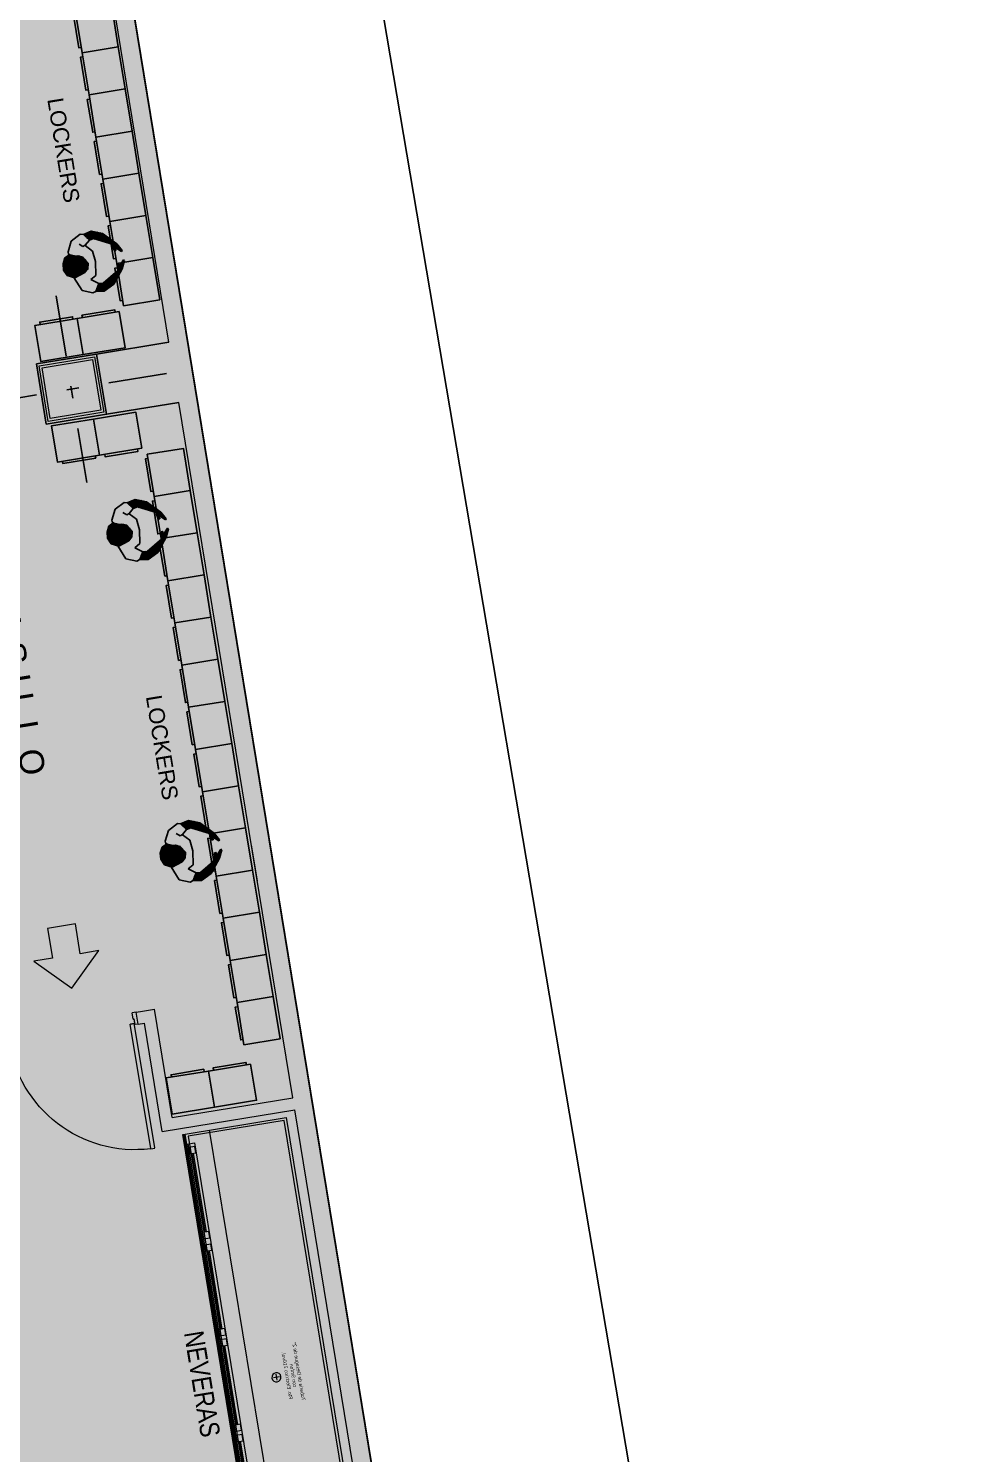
# Model space of a CAD drawing. Header units: metres. Extents: x 2 to 659295185, y -28 to 1124222152.
# Drawn here: x 655574.24 to 655581.95, y 1126613.76 to 1126625.43 of the extents above; entities that cross this region are included whole.
import ezdxf

# ---------------------------------------------------------------- set-up
doc = ezdxf.new("R2010")
doc.units = ezdxf.units.M
doc.header["$MEASUREMENT"] = 0
for name, pattern in [('CCSM_C1_CUERPO BJ$0$CONTINUA', [0]), ('CCSM_C1_CUERPO HP$0$CONTINUA', [0]), ('CCSM_XREF_ESTRUCTURA15$0$DASHDOT', [1, 0.5, -0.25, 0, -0.25]), ('CONTINUA', [0]), ('DASHDOT', [1, 0.5, -0.25, 0, -0.25])]:
    doc.linetypes.add(name, pattern=pattern)
doc.layers.get('0').update_dxf_attribs({"linetype": 'CONTINUOUS'})
for name, color, linetype, lineweight in [('0-ESCALERAS', 100, 'CONTINUOUS', 9), ('LC-EQUIPOS', 12, 'CONTINUOUS', 13), ('LC-PUERTAS', 12, 'CONTINUOUS', 9), ('LC-TEXTOS', 12, 'CONTINUOUS', 13), ('LOCALES ASIGNADOS', 41, 'DASHDOT', 0)]:
    doc.layers.add(name, color=color, linetype=linetype, lineweight=lineweight)
for name, color, linetype in [('A-PARED', 2, 'CONTINUA'), ('CCSM_C1_CUERPO BJ$0$A-PARED', 2, 'CCSM_C1_CUERPO BJ$0$CONTINUA'), ('CCSM_C1_CUERPO HP$0$A-PARED', 2, 'CCSM_C1_CUERPO HP$0$CONTINUA'), ('E-CB-COLUMNA', 2, 'CONTINUOUS'), ('E-eje columna', 9, 'CCSM_XREF_ESTRUCTURA15$0$DASHDOT'), ('PA', 2, 'CONTINUOUS'), ('Parcelas', 140, 'CONTINUOUS'), ('TEXT', 5, 'CONTINUOUS'), ('VENENO', 9, 'CONTINUOUS')]:
    doc.layers.add(name, color=color, linetype=linetype)
doc.styles.add('A', font='arial.ttf')
doc.styles.add('LAURA', font='ARIALN.TTF')
doc.styles.get("Standard").update_dxf_attribs({"font": 'tahoma.ttf'})

# ---------------------------------------------------------------- blocks, each defined once
blk = doc.blocks.new('NEVERA 5')
for p, q in [((2.083, -0.424), (2.033, -0.424)), ((2.058, -0.399), (2.058, -0.449)), ((0, -0.637), (4.145, -0.637)), ((0.135, -0.798), (0.787, -0.798)), ((0.135, -0.808), (0.787, -0.808)), ((0.938, -0.798), (1.59, -0.798)), ((0.938, -0.808), (1.59, -0.808)), ((1.725, -0.798), (2.383, -0.798)), ((1.725, -0.808), (2.383, -0.808)), ((2.518, -0.798), (3.171, -0.798)), ((2.518, -0.808), (3.171, -0.808)), ((3.326, -0.798), (3.979, -0.798)), ((3.326, -0.808), (3.979, -0.808))]:
    blk.add_line(p, q)
for points in [[(4.145, -0.839), (4.145, 0), (0, 0), (0, -0.839)], [(4.062, -0.839), (4.062, -0.777), (0.062, -0.777), (0.062, -0.839)], [(0, -0.839), (0, -0.86), (4.145, -0.86), (4.145, -0.839)], [(0, -0.839), (4.145, -0.839)], [(0, -0.844), (4.145, -0.844)], [(0, -0.85), (4.145, -0.85)], [(0, -0.855), (4.145, -0.855)], [(0.062, -0.829), (4.062, -0.829)], [(0.083, -0.829), (0.083, -0.839)]]:
    blk.add_lwpolyline(points)
for points in [[(0.021, -0.021), (4.124, -0.021), (4.124, -0.819), (0.021, -0.819)], [(0.021, -0.021), (4.124, -0.021), (4.124, -0.819), (0.021, -0.819)], [(0.083, -0.777), (0.135, -0.777), (0.135, -0.829), (0.083, -0.829)], [(0.787, -0.777), (0.839, -0.777), (0.839, -0.829), (0.787, -0.829)], [(0.886, -0.777), (0.938, -0.777), (0.938, -0.829), (0.886, -0.829)], [(1.59, -0.777), (1.642, -0.777), (1.642, -0.829), (1.59, -0.829)], [(1.676, -0.777), (1.728, -0.777), (1.728, -0.829), (1.676, -0.829)], [(2.383, -0.777), (2.435, -0.777), (2.435, -0.829), (2.383, -0.829)], [(2.469, -0.777), (2.52, -0.777), (2.52, -0.829), (2.469, -0.829)], [(3.171, -0.777), (3.222, -0.777), (3.222, -0.829), (3.171, -0.829)], [(3.274, -0.777), (3.326, -0.777), (3.326, -0.829), (3.274, -0.829)], [(3.979, -0.777), (4.031, -0.777), (4.031, -0.829), (3.979, -0.829)], [(0.798, -0.829), (0.829, -0.829), (0.829, -0.855), (0.798, -0.855)], [(0.896, -0.829), (0.927, -0.829), (0.927, -0.855), (0.896, -0.855)], [(1.601, -0.829), (1.632, -0.829), (1.632, -0.855), (1.601, -0.855)], [(1.686, -0.829), (1.717, -0.829), (1.717, -0.855), (1.686, -0.855)], [(2.393, -0.829), (2.425, -0.829), (2.425, -0.855), (2.393, -0.855)], [(2.479, -0.829), (2.51, -0.829), (2.51, -0.855), (2.479, -0.855)], [(3.181, -0.829), (3.212, -0.829), (3.212, -0.855), (3.181, -0.855)], [(3.285, -0.829), (3.316, -0.829), (3.316, -0.855), (3.285, -0.855)], [(3.989, -0.829), (4.02, -0.829), (4.02, -0.855), (3.989, -0.855)]]:
    blk.add_lwpolyline(points, close=True)
blk.add_ellipse((2.058, -0.424), major_axis=(0.0264, 0.0264), ratio=1, start_param=2.356194488784884, end_param=8.63937979596447)
for s, p in [('Tuberia de Desague de 2" ', (1.836, -0.25)), ('Pto. Electrico 110vol.', (1.862, -0.35)), ('con Sinfon', (1.953, -0.3))]:
    blk.add_text(s, height=0.03).set_placement(p)
blk = doc.blocks.new('NEVERA DE HELADOS')
for p, q in [((1780.487, 762.063), (1780.137, 762.063)), ((1780.487, 762.06), (1780.137, 762.06)), ((1780.487, 762.056), (1780.137, 762.056)), ((1780.137, 762.053), (1780.487, 762.053)), ((1780.151, 762.038), (1780.822, 762.038)), ((1780.191, 762.053), (1780.191, 762.013)), ((1780.191, 762.013), (1780.191, 762.053)), ((1780.191, 762.049), (1780.191, 762.013)), ((1780.191, 762.013), (1780.191, 762.049)), ((1780.191, 762.049), (1780.191, 762.013)), ((1780.191, 762.013), (1780.191, 762.049)), ((1780.191, 762.049), (1780.191, 762.013)), ((1780.191, 762.013), (1780.487, 762.013)), ((1780.191, 762.013), (1780.487, 762.013)), ((1780.191, 762.013), (1780.487, 762.013)), ((1780.487, 762.013), (1780.191, 762.013)), ((1780.191, 762.013), (1780.487, 762.013)), ((1780.487, 762.013), (1780.191, 762.013)), ((1780.487, 762.013), (1780.191, 762.013)), ((1780.212, 762.013), (1780.244, 762.013)), ((1780.226, 762.013), (1780.226, 762.049)), ((1780.226, 762.049), (1780.226, 762.013)), ((1780.226, 762.013), (1780.226, 762.049)), ((1780.226, 762.035), (1780.226, 762.027)), ((1780.487, 762.035), (1780.226, 762.035)), ((1780.226, 762.035), (1780.226, 762.027)), ((1780.226, 762.035), (1780.487, 762.035)), ((1780.487, 762.027), (1780.226, 762.027)), ((1780.226, 762.027), (1780.487, 762.027)), ((1780.487, 762.013), (1780.226, 762.013)), ((1780.226, 762.013), (1780.487, 762.013)), ((1780.487, 762.013), (1780.226, 762.013)), ((1780.487, 762.063), (1780.837, 762.063)), ((1780.487, 762.06), (1780.837, 762.06)), ((1780.487, 762.056), (1780.837, 762.056)), ((1780.837, 762.053), (1780.487, 762.053)), ((1780.822, 762.038), (1780.487, 762.038)), ((1780.487, 762.035), (1780.747, 762.035)), ((1780.747, 762.035), (1780.487, 762.035)), ((1780.487, 762.027), (1780.747, 762.027)), ((1780.747, 762.027), (1780.487, 762.027)), ((1780.783, 762.013), (1780.487, 762.013)), ((1780.487, 762.013), (1780.747, 762.013)), ((1780.783, 762.013), (1780.487, 762.013)), ((1780.783, 762.013), (1780.487, 762.013)), ((1780.487, 762.013), (1780.783, 762.013)), ((1780.783, 762.013), (1780.487, 762.013)), ((1780.487, 762.013), (1780.783, 762.013)), ((1780.747, 762.013), (1780.487, 762.013)), ((1780.487, 762.013), (1780.783, 762.013)), ((1780.487, 762.013), (1780.747, 762.013)), ((1780.761, 762.013), (1780.729, 762.013)), ((1780.747, 762.013), (1780.747, 762.049)), ((1780.747, 762.049), (1780.747, 762.013)), ((1780.747, 762.013), (1780.747, 762.049)), ((1780.747, 762.035), (1780.747, 762.027)), ((1780.747, 762.035), (1780.747, 762.027)), ((1780.783, 762.053), (1780.783, 762.013)), ((1780.783, 762.013), (1780.783, 762.053)), ((1780.783, 762.049), (1780.783, 762.013)), ((1780.783, 762.013), (1780.783, 762.049)), ((1780.783, 762.049), (1780.783, 762.013)), ((1780.783, 762.013), (1780.783, 762.049)), ((1780.783, 762.049), (1780.783, 762.013)), ((1780.137, 761.912), (1780.487, 761.912)), ((1780.837, 761.912), (1780.487, 761.912)), ((1780.487, 761.7), (1780.487, 761.734)), ((1780.504, 761.717), (1780.469, 761.717))]:
    blk.add_line(p, q)
for points in [[(1780.137, 762.053), (1780.137, 762.067), (1780.487, 762.067)], [(1780.137, 762.053), (1780.137, 761.367), (1780.487, 761.367)], [(1780.487, 761.381), (1780.151, 761.381), (1780.151, 762.038), (1780.487, 762.038)], [(1780.487, 762.049), (1780.226, 762.049)], [(1780.837, 762.053), (1780.837, 762.067), (1780.487, 762.067)], [(1780.837, 762.053), (1780.837, 761.367), (1780.487, 761.367)], [(1780.487, 762.049), (1780.747, 762.049)], [(1780.487, 761.381), (1780.822, 761.381), (1780.822, 762.038), (1780.487, 762.038)]]:
    blk.add_lwpolyline(points)
for points in [[(1780.191, 762.013), (1780.226, 762.013), (1780.226, 762.049), (1780.191, 762.049)], [(1780.783, 762.013), (1780.747, 762.013), (1780.747, 762.049), (1780.783, 762.049)]]:
    blk.add_lwpolyline(points, close=True)
at = {"extrusion": (0, 0, -1)}
blk.add_ellipse((1780.487, 761.717), major_axis=(-0.0183, 0.0183), ratio=1, start_param=4.712389, end_param=10.995574, dxfattribs=at)
blk = doc.blocks.new('A$C1E1D4406')
for name, p, rotation in [('NEVERA 5', (-0.86, -4.27), 89.99999909286551), ('NEVERA DE HELADOS', (-762.064, 1775.692), 270), ('NEVERA DE HELADOS', (-762.064, 1774.971), 270)]:
    blk.add_blockref(name, p, dxfattribs=dict(rotation=rotation))
blk = doc.blocks.new('sqdq')
at = {"color": 12}
blk.add_lwpolyline([(660769.716, 1123893.016), (660770.066, 1123893.016), (660770.066, 1123893.316), (660769.716, 1123893.316)], close=True, dxfattribs=at)
blk.add_lwpolyline([(660770.023, 1123893.016), (660770.023, 1123892.996), (660769.751, 1123892.996), (660769.751, 1123893.016)], dxfattribs=at)
blk = doc.blocks.new('678')
at = {"layer": 'VENENO', "color": 12}
for p, q in [((660788.558, 1123921.359), (660788.539, 1123921.319)), ((660788.541, 1123921.324), (660788.606, 1123921.382)), ((660788.543, 1123921.31), (660788.624, 1123921.383)), ((660788.672, 1123921.186), (660788.544, 1123921.329)), ((660788.547, 1123921.299), (660788.642, 1123921.385)), ((660788.681, 1123921.193), (660788.549, 1123921.34)), ((660788.552, 1123921.289), (660788.659, 1123921.384)), ((660788.689, 1123921.201), (660788.554, 1123921.351)), ((660788.555, 1123921.351), (660788.569, 1123921.365)), ((660788.557, 1123921.278), (660788.67, 1123921.379)), ((660788.604, 1123921.382), (660788.558, 1123921.359)), ((660788.559, 1123921.25), (660788.693, 1123921.369)), ((660788.56, 1123921.265), (660788.681, 1123921.374)), ((660788.696, 1123921.21), (660788.561, 1123921.36)), ((660788.564, 1123921.239), (660788.704, 1123921.364)), ((660788.569, 1123921.228), (660788.71, 1123921.354)), ((660788.704, 1123921.218), (660788.571, 1123921.366)), ((660788.574, 1123921.217), (660788.715, 1123921.344)), ((660788.581, 1123921.209), (660788.72, 1123921.333)), ((660788.708, 1123921.23), (660788.582, 1123921.371)), ((660788.712, 1123921.243), (660788.592, 1123921.376)), ((660788.716, 1123921.255), (660788.603, 1123921.381)), ((660788.655, 1123921.386), (660788.604, 1123921.382)), ((660788.72, 1123921.267), (660788.616, 1123921.383)), ((660788.725, 1123921.279), (660788.63, 1123921.384)), ((660788.729, 1123921.291), (660788.645, 1123921.385)), ((660788.705, 1123921.364), (660788.655, 1123921.386)), ((660788.733, 1123921.303), (660788.662, 1123921.383)), ((660788.718, 1123921.337), (660788.687, 1123921.372)), ((660788.734, 1123921.305), (660788.705, 1123921.364)), ((660788.388, 1123921.205), (660788.431, 1123921.286)), ((660788.431, 1123921.286), (660788.515, 1123921.326)), ((660788.466, 1123921.227), (660788.49, 1123921.2)), ((660788.515, 1123921.326), (660788.537, 1123921.325)), ((660788.541, 1123921.316), (660788.532, 1123921.325)), ((660788.537, 1123921.325), (660788.56, 1123921.27)), ((660788.537, 1123921.32), (660788.538, 1123921.321)), ((660788.659, 1123921.183), (660788.541, 1123921.316)), ((660788.647, 1123921.181), (660788.554, 1123921.284)), ((660788.557, 1123921.263), (660788.56, 1123921.265)), ((660788.56, 1123921.27), (660788.559, 1123921.251)), ((660788.559, 1123921.251), (660788.576, 1123921.212)), ((660788.634, 1123921.178), (660788.56, 1123921.261)), ((660788.605, 1123921.194), (660788.564, 1123921.239)), ((660788.576, 1123921.212), (660788.631, 1123921.177)), ((660788.591, 1123921.202), (660788.725, 1123921.323)), ((660788.601, 1123921.196), (660788.73, 1123921.312)), ((660788.611, 1123921.19), (660788.731, 1123921.298)), ((660788.621, 1123921.184), (660788.724, 1123921.276)), ((660788.627, 1123921.22), (660788.648, 1123921.238)), ((660788.631, 1123921.178), (660788.716, 1123921.254)), ((660788.652, 1123921.182), (660788.709, 1123921.232)), ((660788.66, 1123921.25), (660788.681, 1123921.268)), ((660788.676, 1123921.187), (660788.703, 1123921.218)), ((660788.694, 1123921.28), (660788.715, 1123921.299)), ((660788.703, 1123921.218), (660788.719, 1123921.261)), ((660788.719, 1123921.261), (660788.734, 1123921.305)), ((660788.727, 1123921.31), (660788.73, 1123921.313)), ((660788.845, 1123921.264), (660788.73, 1123921.313)), ((660788.845, 1123921.263), (660788.844, 1123921.264)), ((660788.878, 1123921.179), (660788.845, 1123921.264)), ((660788.394, 1123921.179), (660788.378, 1123921.112)), ((660788.502, 1123920.974), (660788.378, 1123921.113)), ((660788.378, 1123921.112), (660788.411, 1123921.022)), ((660788.379, 1123921.109), (660788.428, 1123921.153)), ((660788.38, 1123921.122), (660788.421, 1123921.159)), ((660788.489, 1123921.003), (660788.381, 1123921.123)), ((660788.383, 1123921.1), (660788.436, 1123921.148)), ((660788.475, 1123921.032), (660788.383, 1123921.134)), ((660788.384, 1123921.137), (660788.414, 1123921.164)), ((660788.461, 1123921.061), (660788.386, 1123921.145)), ((660788.386, 1123921.091), (660788.443, 1123921.142)), ((660788.387, 1123921.153), (660788.406, 1123921.17)), ((660788.394, 1123921.179), (660788.388, 1123921.205)), ((660788.447, 1123921.089), (660788.388, 1123921.155)), ((660788.389, 1123921.082), (660788.447, 1123921.134)), ((660788.391, 1123921.168), (660788.399, 1123921.175)), ((660788.442, 1123921.109), (660788.391, 1123921.166)), ((660788.444, 1123921.12), (660788.393, 1123921.177)), ((660788.393, 1123921.073), (660788.444, 1123921.119)), ((660788.448, 1123921.138), (660788.394, 1123921.179)), ((660788.396, 1123921.063), (660788.441, 1123921.104)), ((660788.399, 1123921.054), (660788.445, 1123921.095)), ((660788.447, 1123921.131), (660788.422, 1123921.158)), ((660788.441, 1123921.103), (660788.448, 1123921.138)), ((660788.51, 1123920.959), (660788.441, 1123921.103)), ((660788.484, 1123921.179), (660788.448, 1123921.138)), ((660788.49, 1123921.2), (660788.484, 1123921.179)), ((660788.485, 1123921.178), (660788.54, 1123921.126)), ((660788.54, 1123921.126), (660788.628, 1123921.117)), ((660788.741, 1123921.133), (660788.628, 1123921.117)), ((660788.631, 1123921.177), (660788.676, 1123921.187)), ((660788.675, 1123921.187), (660788.681, 1123921.193)), ((660788.741, 1123921.133), (660788.767, 1123921.178)), ((660788.757, 1123920.988), (660788.877, 1123921.097)), ((660788.767, 1123921.178), (660788.81, 1123921.118)), ((660788.773, 1123921.016), (660788.876, 1123921.108)), ((660788.786, 1123921.151), (660788.787, 1123921.151)), ((660788.79, 1123921.043), (660788.875, 1123921.118)), ((660788.807, 1123921.07), (660788.873, 1123921.129)), ((660788.81, 1123921.118), (660788.87, 1123921.154)), ((660788.812, 1123921.111), (660788.84, 1123921.136)), ((660788.815, 1123921.083), (660788.812, 1123921.119)), ((660788.864, 1123921.056), (660788.812, 1123921.115)), ((660788.813, 1123921.1), (660788.87, 1123921.151)), ((660788.86, 1123921.048), (660788.813, 1123921.099)), ((660788.814, 1123921.089), (660788.872, 1123921.14)), ((660788.869, 1123921.065), (660788.817, 1123921.122)), ((660788.873, 1123921.074), (660788.825, 1123921.127)), ((660788.877, 1123921.082), (660788.833, 1123921.132)), ((660788.877, 1123921.096), (660788.841, 1123921.136)), ((660788.875, 1123921.111), (660788.849, 1123921.141)), ((660788.873, 1123921.127), (660788.857, 1123921.146)), ((660788.871, 1123921.143), (660788.865, 1123921.15)), ((660788.87, 1123921.154), (660788.878, 1123921.179)), ((660788.87, 1123921.154), (660788.879, 1123921.086)), ((660788.564, 1123920.892), (660788.386, 1123921.09)), ((660788.539, 1123920.907), (660788.394, 1123921.068)), ((660788.403, 1123921.045), (660788.449, 1123921.087)), ((660788.514, 1123920.921), (660788.403, 1123921.045)), ((660788.406, 1123921.036), (660788.453, 1123921.078)), ((660788.409, 1123921.027), (660788.457, 1123921.07)), ((660788.413, 1123921.02), (660788.411, 1123921.022)), ((660788.411, 1123921.022), (660788.514, 1123920.921)), ((660788.414, 1123921.019), (660788.461, 1123921.061)), ((660788.42, 1123921.013), (660788.465, 1123921.053)), ((660788.427, 1123921.006), (660788.469, 1123921.044)), ((660788.433, 1123921), (660788.473, 1123921.036)), ((660788.44, 1123920.994), (660788.477, 1123921.027)), ((660788.446, 1123920.988), (660788.481, 1123921.019)), ((660788.452, 1123920.981), (660788.485, 1123921.011)), ((660788.459, 1123920.975), (660788.489, 1123921.002)), ((660788.465, 1123920.969), (660788.493, 1123920.994)), ((660788.472, 1123920.962), (660788.497, 1123920.985)), ((660788.478, 1123920.956), (660788.501, 1123920.977)), ((660788.671, 1123920.887), (660788.868, 1123921.064)), ((660788.697, 1123920.898), (660788.857, 1123921.043)), ((660788.723, 1123920.91), (660788.847, 1123921.021)), ((660788.836, 1123920.999), (660788.723, 1123920.91)), ((660788.731, 1123920.947), (660788.815, 1123921.083)), ((660788.74, 1123920.961), (660788.879, 1123921.086)), ((660788.777, 1123920.952), (660788.751, 1123920.98)), ((660788.784, 1123920.958), (660788.756, 1123920.988)), ((660788.791, 1123920.963), (660788.761, 1123920.996)), ((660788.798, 1123920.969), (660788.766, 1123921.004)), ((660788.805, 1123920.974), (660788.771, 1123921.012)), ((660788.812, 1123920.98), (660788.776, 1123921.02)), ((660788.819, 1123920.986), (660788.781, 1123921.028)), ((660788.826, 1123920.991), (660788.786, 1123921.036)), ((660788.833, 1123920.997), (660788.791, 1123921.044)), ((660788.838, 1123921.004), (660788.796, 1123921.052)), ((660788.843, 1123921.013), (660788.801, 1123921.06)), ((660788.847, 1123921.022), (660788.806, 1123921.068)), ((660788.851, 1123921.03), (660788.811, 1123921.076)), ((660788.856, 1123921.039), (660788.815, 1123921.084)), ((660788.879, 1123921.086), (660788.836, 1123920.999)), ((660788.836, 1123920.999), (660788.836, 1123920.999)), ((660788.485, 1123920.95), (660788.505, 1123920.968)), ((660788.491, 1123920.943), (660788.509, 1123920.96)), ((660788.498, 1123920.937), (660788.522, 1123920.959)), ((660788.504, 1123920.931), (660788.533, 1123920.957)), ((660788.529, 1123920.958), (660788.51, 1123920.959)), ((660788.51, 1123920.924), (660788.544, 1123920.955)), ((660788.514, 1123920.921), (660788.576, 1123920.886)), ((660788.579, 1123920.889), (660788.516, 1123920.959)), ((660788.518, 1123920.919), (660788.54, 1123920.939)), ((660788.526, 1123920.914), (660788.546, 1123920.932)), ((660788.543, 1123920.943), (660788.529, 1123920.958)), ((660788.566, 1123920.95), (660788.529, 1123920.958)), ((660788.582, 1123920.892), (660788.534, 1123920.945)), ((660788.534, 1123920.945), (660788.566, 1123920.937)), ((660788.534, 1123920.909), (660788.552, 1123920.925)), ((660788.542, 1123920.905), (660788.558, 1123920.919)), ((660788.558, 1123920.939), (660788.544, 1123920.955)), ((660788.544, 1123920.943), (660788.555, 1123920.952)), ((660788.551, 1123920.9), (660788.564, 1123920.912)), ((660788.555, 1123920.94), (660788.566, 1123920.95)), ((660788.566, 1123920.944), (660788.559, 1123920.951)), ((660788.559, 1123920.895), (660788.57, 1123920.905)), ((660788.565, 1123920.937), (660788.566, 1123920.938)), ((660788.566, 1123920.942), (660788.566, 1123920.95)), ((660788.566, 1123920.937), (660788.566, 1123920.942)), ((660788.567, 1123920.891), (660788.576, 1123920.899)), ((660788.575, 1123920.886), (660788.582, 1123920.892)), ((660788.576, 1123920.886), (660788.582, 1123920.892)), ((660788.652, 1123920.888), (660788.705, 1123920.936)), ((660788.658, 1123920.882), (660788.652, 1123920.888)), ((660788.658, 1123920.881), (660788.652, 1123920.888)), ((660788.655, 1123920.885), (660788.725, 1123920.948)), ((660788.723, 1123920.91), (660788.658, 1123920.881)), ((660788.667, 1123920.885), (660788.659, 1123920.894)), ((660788.676, 1123920.889), (660788.666, 1123920.9)), ((660788.684, 1123920.893), (660788.672, 1123920.906)), ((660788.705, 1123920.936), (660788.673, 1123920.931)), ((660788.673, 1123920.931), (660788.674, 1123920.936)), ((660788.674, 1123920.931), (660788.673, 1123920.932)), ((660788.674, 1123920.944), (660788.712, 1123920.948)), ((660788.674, 1123920.938), (660788.681, 1123920.945)), ((660788.674, 1123920.936), (660788.674, 1123920.944)), ((660788.685, 1123920.933), (660788.675, 1123920.944)), ((660788.693, 1123920.897), (660788.679, 1123920.912)), ((660788.681, 1123920.933), (660788.697, 1123920.947)), ((660788.695, 1123920.935), (660788.686, 1123920.945)), ((660788.702, 1123920.9), (660788.686, 1123920.918)), ((660788.711, 1123920.904), (660788.692, 1123920.924)), ((660788.704, 1123920.934), (660788.696, 1123920.935)), ((660788.697, 1123920.935), (660788.712, 1123920.948)), ((660788.727, 1123920.913), (660788.697, 1123920.947)), ((660788.719, 1123920.908), (660788.699, 1123920.93)), ((660788.734, 1123920.918), (660788.708, 1123920.948)), ((660788.712, 1123920.948), (660788.731, 1123920.947)), ((660788.741, 1123920.924), (660788.72, 1123920.948)), ((660788.748, 1123920.93), (660788.732, 1123920.948)), ((660788.755, 1123920.935), (660788.737, 1123920.956)), ((660788.762, 1123920.941), (660788.742, 1123920.964)), ((660788.769, 1123920.946), (660788.747, 1123920.972))]:
    blk.add_line(p, q, dxfattribs=at)
blk = doc.blocks.new('4444')
at = {"layer": 'LC-PUERTAS', "color": 30, "ltscale": 6}
for p, q in [((474.368, -449.745), (474.368, -449.771)), ((474.368, -449.771), (474.415, -449.771)), ((474.415, -449.78), (474.415, -449.771)), ((474.468, -449.745), (474.468, -449.78)), ((473.345, -449.776), (474.38, -449.776)), ((473.345, -449.809), (474.379, -449.809)), ((474.379, -449.809), (474.379, -449.776)), ((474.415, -449.78), (474.468, -449.78)), ((474.368, -450.819), (474.415, -450.819)), ((474.368, -450.845), (474.368, -450.819)), ((474.415, -450.81), (474.468, -450.81)), ((474.415, -450.81), (474.415, -450.819)), ((474.468, -450.845), (474.468, -450.81)), ((474.368, -450.845), (474.468, -450.845))]:
    blk.add_line(p, q, dxfattribs=at)
at = {"layer": 'LC-PUERTAS', "color": 8}
for p, q in [((474.382, -449.772), (474.413, -449.772)), ((474.413, -449.772), (474.413, -449.771)), ((474.381, -449.806), (474.379, -449.806)), ((474.381, -449.806), (474.381, -449.776))]:
    blk.add_line(p, q, dxfattribs=at)
blk.add_arc((474.382, -449.772), 1.038, 182.0406, 271.7826, dxfattribs=at)
blk.add_ellipse((474.38, -449.774), major_axis=(0.00192, -0.00183), ratio=1, start_param=4.686912, end_param=10.970097, dxfattribs=at)
blk = doc.blocks.new('CCSM_COLUMNA REC')
blk.add_lwpolyline([(-0.25, -0.25), (0.25, -0.25), (0.25, 0.25), (-0.25, 0.25)], close=True)
at = {"layer": 'E-eje columna'}
for p, q in [((0, -0.789), (0, 0.789)), ((-0.774, 0), (0.774, 0))]:
    blk.add_line(p, q, dxfattribs=at)

msp = doc.modelspace()

# ---------------------------------------------------------------- hatches: boundary and pattern name
at = {"layer": 'LOCALES ASIGNADOS'}
msp.add_hatch(color=256, dxfattribs=at).paths.add_polyline_path([(655573.6331, 1126634.5074), (655553.8917, 1126631.272), (655555.8356, 1126619.4144), (655554.4093, 1126619.1806), (655558.2966, 1126595.4672), (655554.0154, 1126594.7654), (655555.9762, 1126582.7407), (655581.4343, 1126586.9137)])

# ---------------------------------------------------------------- linework, layer by layer
msp.add_lwpolyline([(655553.8917, 1126631.272), (655573.6331, 1126634.5074), (655581.4343, 1126586.9137), (655555.9762, 1126582.7407), (655554.0154, 1126594.7654), (655558.2966, 1126595.4672), (655554.4093, 1126619.1806), (655555.8356, 1126619.4144), (655553.8917, 1126631.272)])
at = {"layer": '0-ESCALERAS', "color": 3, "lineweight": 5}
msp.add_lwpolyline([(655574.2854, 1126617.7893), (655574.5942, 1126617.5675), (655574.816, 1126617.8762), (655574.6644, 1126617.8514), (655574.6245, 1126618.0947), (655574.3971, 1126618.0575), (655574.437, 1126617.8141)], close=True, dxfattribs=at)
at = {"layer": 'A-PARED', "lineweight": 5}
for p, q in [((655575.3905, 1126622.8593), (655574.8805, 1126625.972)), ((655576.4046, 1126616.6711), (655575.4714, 1126622.3659)), ((655576.065, 1126618.7434), (655576.1135, 1126618.4474)), ((655575.1232, 1126617.373), (655575.1736, 1126617.3812)), ((655575.1394, 1126617.2743), (655575.1232, 1126617.373)), ((655575.1735, 1126617.3813), (655575.2722, 1126617.3975)), ((655575.4178, 1126616.5094), (655575.2722, 1126617.3975)), ((655575.1394, 1126617.2743), (655575.1897, 1126617.2825)), ((655575.3352, 1126616.3945), (655575.1897, 1126617.2825)), ((655575.4178, 1126616.5094), (655576.4046, 1126616.6711)), ((655575.3352, 1126616.3945), (655576.4213, 1126616.5725)), ((655580.5708, 1126591.2573, 0.0026), (655576.4213, 1126616.5725, 0)), ((655575.2411, 1126616.2544), (655575.2739, 1126616.2598))]:
    msp.add_line(p, q, dxfattribs=at)
at = {"layer": 'A-PARED', "color": 1, "lineweight": 5}
for points in [[(655574.3859, 1126622.1881), (655574.3051, 1126622.6815), (655574.7985, 1126622.7623), (655574.8793, 1126622.2689)], [(655574.4024, 1126622.211), (655574.328, 1126622.665), (655574.782, 1126622.7393), (655574.8564, 1126622.2854)], [(655574.4189, 1126622.234), (655574.351, 1126622.6485), (655574.7655, 1126622.7164), (655574.8334, 1126622.3019)]]:
    msp.add_lwpolyline(points, close=True, dxfattribs=at)
at = {"layer": 'A-PARED', "color": 6, "lineweight": 5, "ltscale": 0.01}
for points in [[(655574.3859, 1126622.1881), (655574.3051, 1126622.6815), (655574.7985, 1126622.7623), (655574.8793, 1126622.2689)], [(655574.4024, 1126622.211), (655574.328, 1126622.665), (655574.782, 1126622.7393), (655574.8564, 1126622.2854)], [(655574.4189, 1126622.234), (655574.351, 1126622.6485), (655574.7655, 1126622.7164), (655574.8334, 1126622.3019)]]:
    msp.add_lwpolyline(points, close=True, dxfattribs=at)
at = {"layer": 'CCSM_C1_CUERPO BJ$0$A-PARED', "lineweight": 5}
msp.add_line((655575.012, 1126626.095), (655580.7523, 1126591.0652), dxfattribs=at)
at = {"layer": 'CCSM_C1_CUERPO HP$0$A-PARED'}
for p, q in [((655574.7985, 1126622.7623), (655575.3905, 1126622.8593)), ((655574.8793, 1126622.2689), (655575.4714, 1126622.3659))]:
    msp.add_line(p, q, dxfattribs=at)
at = {"layer": 'LC-PUERTAS', "color": 30, "lineweight": 5, "ltscale": 6}
msp.add_line((655575.1394, 1126617.2743), (655575.1232, 1126617.373), dxfattribs=at)
at = {"layer": 'Parcelas', "lineweight": -3}
msp.add_lwpolyline([(655665, 1126303), (655670, 1126341), (655654, 1126424), (655641, 1126483), (655631, 1126535), (655619, 1126532), (655610, 1126585), (655595, 1126588), (655583, 1126591), (655553, 1126768)], dxfattribs=at)

# ---------------------------------------------------------------- block references
at = {"layer": 'A-PARED', "color": 5, "lineweight": 5, "ltscale": 0.01, "rotation": 279.3060142567773}
msp.add_blockref('CCSM_COLUMNA REC', (655574.5922, 1126622.4752), dxfattribs=at)
at = {"layer": 'A-PARED', "lineweight": 5, "xscale": -1, "rotation": 279.3062972598933}
msp.add_blockref('4444', (656095.6757, 1126221.8795), dxfattribs=at)
at = {"layer": 'E-CB-COLUMNA', "lineweight": 5, "rotation": 279.3060142567773}
msp.add_blockref('CCSM_COLUMNA REC', (655574.5922, 1126622.4752), dxfattribs=at)
at = {"layer": 'LC-EQUIPOS', "xscale": -1, "rotation": 9.308590355795756}
msp.add_blockref('A$C1E1D4406', (655575.4833, 1126616.4942), dxfattribs=at)
at = {"layer": 'PA', "lineweight": 5}
for p, rotation in [((-560380.2353, 1596950.901), 279.3062972598933), ((-560380.1787, 1596950.5556), 279.3062972598933), ((-560380.1221, 1596950.2102), 279.3062972598933), ((-560380.0655, 1596949.8648), 279.3062972598933), ((-560380.0089, 1596949.5194), 279.3062972598933), ((-560379.9523, 1596949.174), 279.3062972598933), ((-560379.8957, 1596948.8286), 279.3062972598933), ((1125900.3101, 2342577.9683), 189.3062972390676), ((1125899.9647, 2342577.9117), 189.3062972390676), ((-560379.6455, 1596947.2666), 279.3062972598933), ((-560379.5889, 1596946.9212), 279.3062972598933), ((-560379.5323, 1596946.5758), 279.3062972598933), ((-560379.4757, 1596946.2304), 279.3062972598933), ((-560379.4192, 1596945.885), 279.3062972598933), ((-560379.3626, 1596945.5396), 279.3062972598933), ((-560379.306, 1596945.1942), 279.3062972598933), ((-560379.2494, 1596944.8488), 279.3062972598933), ((-560379.1928, 1596944.5034), 279.3062972598933), ((-560379.1362, 1596944.158), 279.3062972598933), ((-560379.0796, 1596943.8126), 279.3062972598933), ((-560379.023, 1596943.4673), 279.3062972598933), ((-560378.9664, 1596943.1219), 279.3062972598933), ((-560378.9098, 1596942.7765), 279.3062972598933), ((1125901.3852, 2342571.8048), 189.3062972390676), ((1125901.0398, 2342571.7482), 189.3062972390676)]:
    msp.add_blockref('sqdq', p, dxfattribs=dict(at, rotation=rotation))
at = {"layer": 'PA', "lineweight": 5, "xscale": -1}
for name, p, rotation in [('678', (1657845.1608, 1960466.6649), 99.3062972598933), ('sqdq', (1489384.86, 124367.9991), 9.305731343545931), ('sqdq', (1489385.2054, 124368.0557), 9.305731343545931), ('678', (1657845.5208, 1960464.4679), 99.3062972598933), ('678', (1657845.9575, 1960461.8388), 99.3062972598933)]:
    msp.add_blockref(name, p, dxfattribs=dict(at, rotation=rotation))

# ---------------------------------------------------------------- texts
at = {"layer": 'LC-TEXTOS', "insert": (655575.6617, 1126614.3269, 0), "char_height": 0.16008, "width": 2.085129, "attachment_point": 5, "rotation": 279.30859, "style": 'LAURA'}
msp.add_mtext('NEVERAS', dxfattribs=at)
at = {"layer": 'TEXT', "color": 3, "lineweight": 5, "style": 'A'}
for s, height, rotation, p in [('LOCKERS', 0.13, 279.30523, (655574.3937, 1126624.8494)), ('P A S I L L O', 0.2, 279.30621, (655573.9227, 1126620.9065)), ('LOCKERS', 0.13, 279.30523, (655575.201, 1126619.9578))]:
    msp.add_text(s, height=height, rotation=rotation, dxfattribs=at).set_placement(p)

doc.saveas('drawing.dxf')
